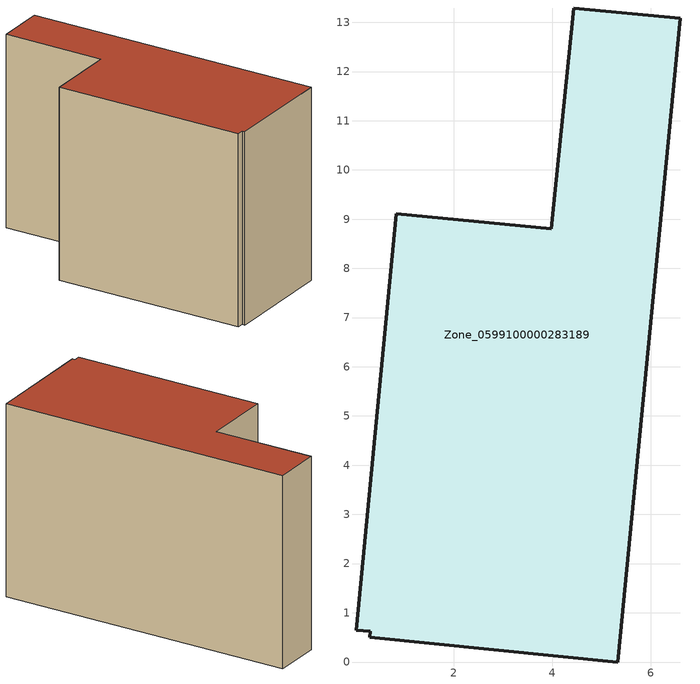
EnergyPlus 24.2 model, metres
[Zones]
Zone_0599100000283189
 floor ground (C_G): 0.29,0.5 0.3,0.62 0.01,0.64 0.83,9.11 3.98,8.8 4.43,13.29 6.6,13.08 5.33,0 z0
 wall outside (C_F): 6.6,13.08 4.43,13.29 3.98,8.8 0.83,9.11 0.01,0.64 0.3,0.62 0.29,0.5 5.33,0 6.6,13.08 z0:8.6
 roof outside (C_R): 0.3,0.62 0.29,0.5 5.33,0 6.6,13.08 4.43,13.29 3.98,8.8 0.83,9.11 0.01,0.64 z8.6
[BUILDING]
Pand.0599100000283189: North Axis=0; Terrain=City; Loads Convergence Tolerance Value=0.04; Temperature Convergence Tolerance Value=0.4; Solar Distribution=FullExterior; Maximum Number of Warmup Days=25; Minimum Number of Warmup Days=1
[Site:Location]
Rotterdam.The.Hague.AP_ZH_NLD Design_Conditions: Latitude=51.96; Longitude=4.45; Time Zone=1; Elevation=-4.5
[SITE:GROUNDTEMPERATURE:BUILDINGSURFACE]
18, 18, 18, 18, 18, 18, 18, 18, 18, 18, 18, 18
[MATERIAL] Thermal Absorptance=0.9; Solar Absorptance=0.7; Visible Absorptance=0.7
Name | Roughness | Thickness | Conductivity | Density | Specific Heat
G.TC.1975-1991 | MediumSmooth | 0.15 | 0.288461 | 540 | 1210
F.TC.1975-1991 | Rough | 0.3 | 0.230769 | 1920 | 840
R.TC.1975-1991 | MediumRough | 0.2 | 0.153846 | 1500 | 1000
[CONSTRUCTION]
C_G: G.TC.1975-1991
C_F: F.TC.1975-1991
C_R: R.TC.1975-1991
[ZONE]
Zone_0599100000283189: Type=1; Multiplier=1; Ceiling Height=Autocalculate; Volume=Autocalculate; Floor Area=autocalculate; Part of Total Floor Area=Yes
[ZONEINFILTRATION:DESIGNFLOWRATE]
Infil_Zone_0599100000283189: Zone or ZoneList or Space or SpaceList=Zone_0599100000283189; Schedule=AlwaysOn; Design Flow Rate Calculation Method=Flow/Area; Flow Rate per Floor Area=0.003; Constant Term Coefficient=1; Temperature Term Coefficient=0; Velocity Term Coefficient=0; Velocity Squared Term Coefficient=0
[HVACTEMPLATE:ZONE:IDEALLOADSAIRSYSTEM]
Zone_0599100000283189: Maximum Heating Supply Air Temperature=50; Minimum Cooling Supply Air Temperature=13; Maximum Heating Supply Air Humidity Ratio=0.0156; Minimum Cooling Supply Air Humidity Ratio=0.0077; Heating Limit=NoLimit; Cooling Limit=NoLimit; Dehumidification Control Type=ConstantSensibleHeatRatio; Cooling Sensible Heat Ratio=0.7; Dehumidification Setpoint=60; Humidification Control Type=None; Humidification Setpoint=30; Outdoor Air Method=None; Outdoor Air Flow Rate per Person=0.00944; Outdoor Air Flow Rate per Zone Floor Area=0; Outdoor Air Flow Rate per Zone=0; Demand Controlled Ventilation Type=None; Outdoor Air Economizer Type=NoEconomizer; Heat Recovery Type=None; Sensible Heat Recovery Effectiveness=0.7; Latent Heat Recovery Effectiveness=0.65
[ZONECONTROL:THERMOSTAT]
ThermostatControl_Zone_0599100000283189: Zone or ZoneList=Zone_0599100000283189; Control Type Schedule=DualSetpointControlType; Control 1=Thermostat_Zone_0599100000283189; Temperature Difference Between Cutout And Setpoint=0
[THERMOSTATSETPOINT:DUALSETPOINT]
Thermostat_Zone_0599100000283189: Heating Setpoint Temperature Schedule=HeatingSetpoint_Zone_0599100000283189; Cooling Setpoint Temperature Schedule=CoolingSetpoint_Zone_0599100000283189
[SCHEDULE:COMPACT]
HeatingSetpoint_Zone_0599100000283189: Through: 12/31, For: AllDays, Until: 24:00, 21
CoolingSetpoint_Zone_0599100000283189: Through: 12/31, For: AllDays, Until: 24:00, 24
DualSetpointControlType: Through: 12/31, For: AllDays, Until: 24:00, 4
AlwaysOn: Through: 12/31, For: AllDays, Until: 24:00, 1
